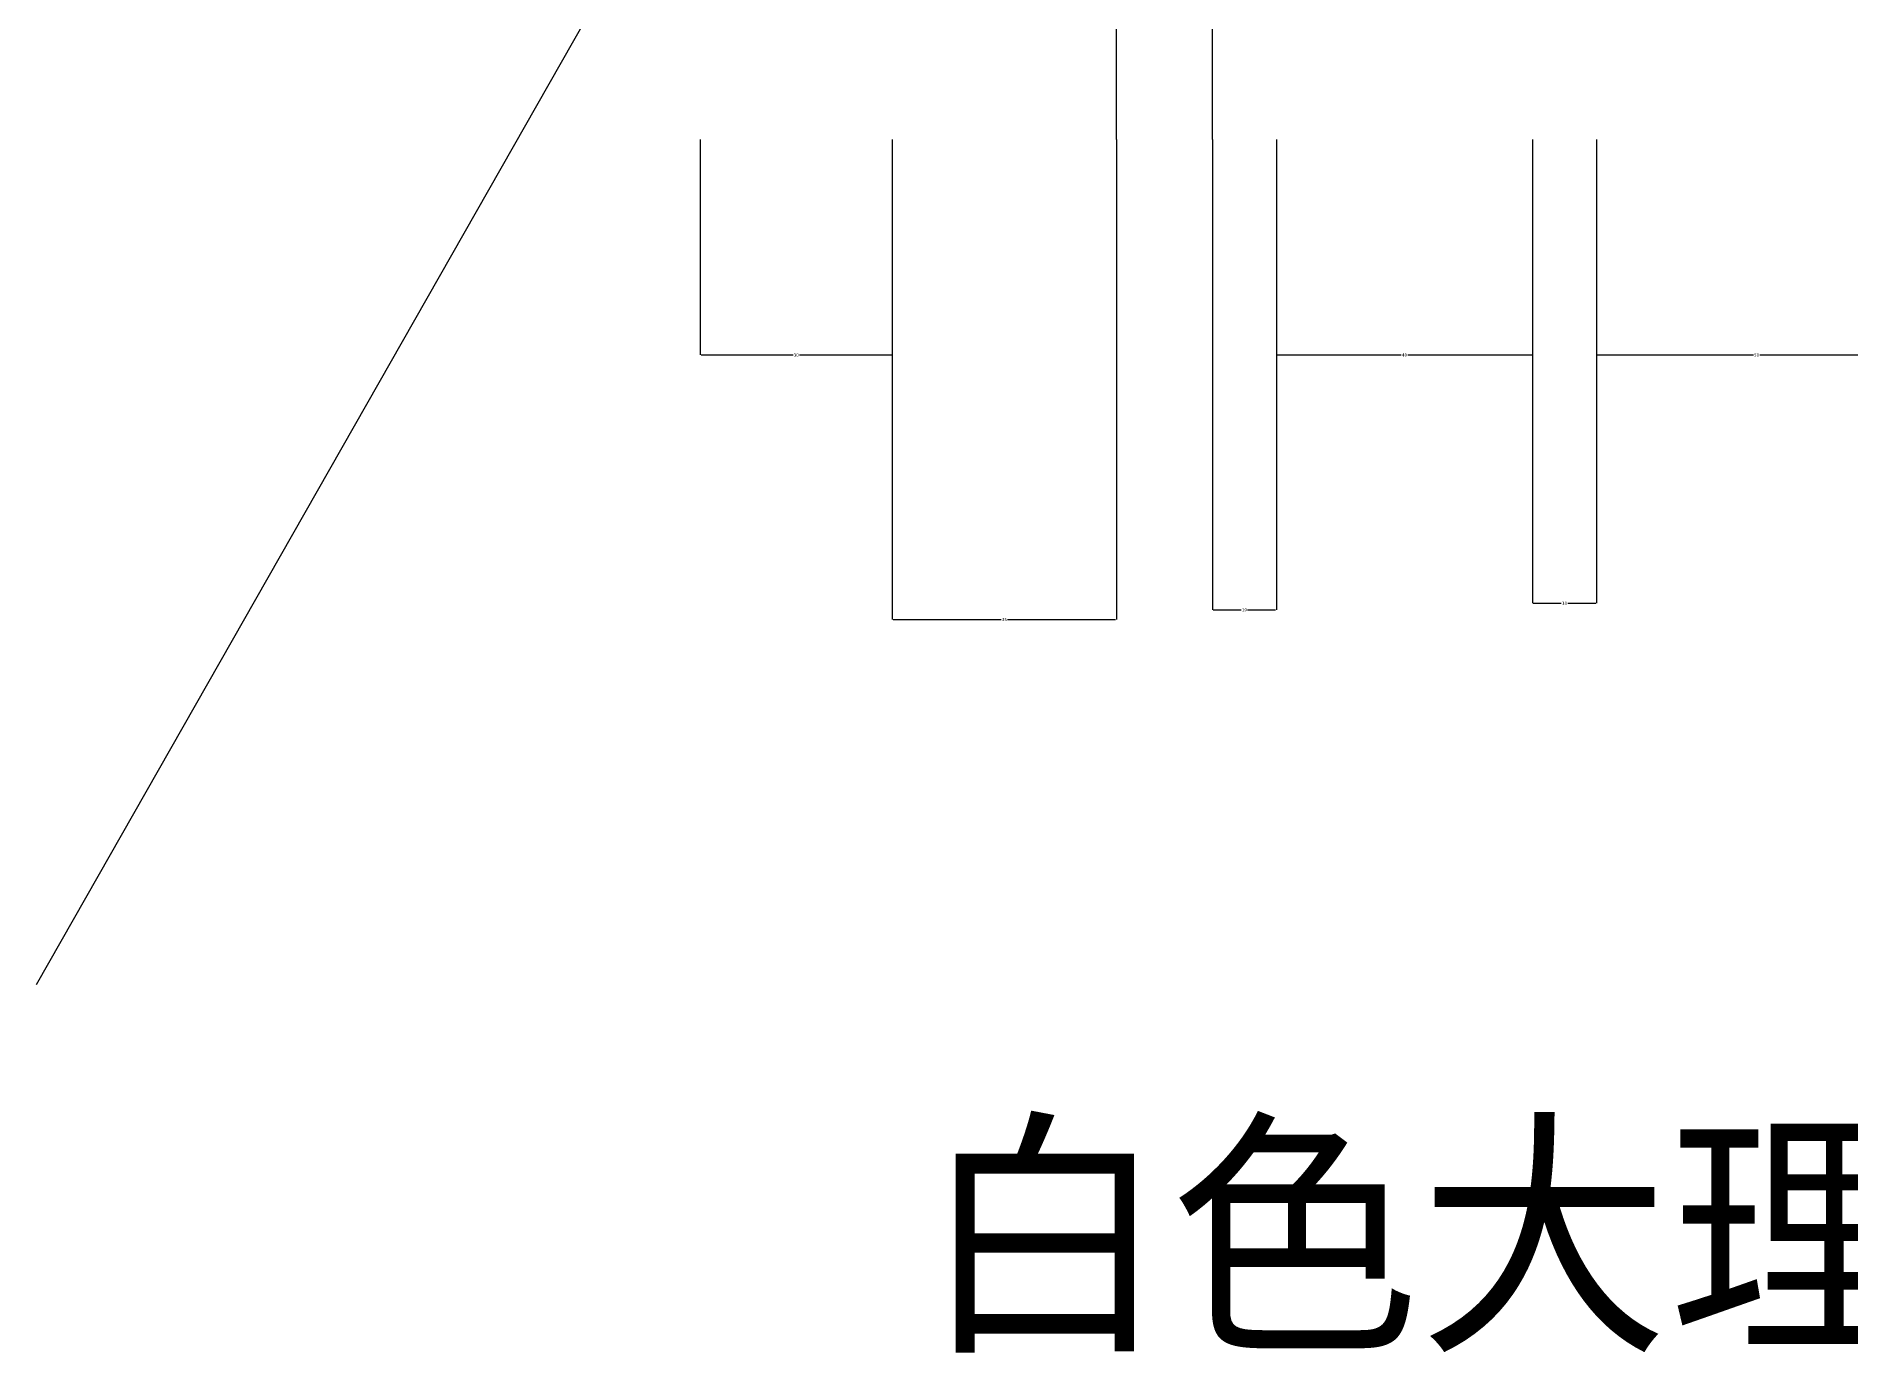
# Model space of a CAD drawing. Header units: metres. Extents: x 53 to 5323, y 88 to 7028.
# Drawn here: x 624 to 1191, y 176 to 587 of the extents above; entities that cross this region are included whole.
import ezdxf

# ---------------------------------------------------------------- set-up
doc = ezdxf.new("R2010")
doc.units = ezdxf.units.M
doc.layers.add('DIM', color=3, linetype='Continuous')
doc.layers.add('TEXT', color=3, linetype='Continuous')
doc.dimstyles.get("Standard").update_dxf_attribs({"dimtxt": 2.5, "dimasz": 2.5, "dimexe": 1.25, "dimexo": 0.625, "dimtad": 1, "dimcen": 2.5, "dimazin": 3, "dimtfac": 1, "dimtmove": 0, "dimatfit": 3})

# ---------------------------------------------------------------- blocks, each defined once
blk = doc.blocks.new('*D24')
for p, q in [((831.24, 554.86), (831.24, 487.58)), ((891.24, 554.86), (891.24, 487.58)), ((831.49, 487.58), (860.24, 487.58)), ((862.24, 487.58), (890.99, 487.58))]:
    blk.add_line(p, q)
at = {"layer": 'Defpoints'}
for p in [(831.24, 554.86), (891.24, 554.86), (831.24, 487.58)]:
    blk.add_point(p, dxfattribs=at)
at = {"layer": 'DIM', "insert": (861.24, 487.58), "char_height": 1, "attachment_point": 5}
blk.add_mtext('30', dxfattribs=at)
blk = doc.blocks.new('*D25')
for p, q in [((891.24, 554.86), (891.24, 404.95)), ((961.24, 554.86), (961.24, 404.95)), ((891.49, 404.95), (925.24, 404.95)), ((927.24, 404.95), (960.99, 404.95))]:
    blk.add_line(p, q)
at = {"layer": 'Defpoints'}
for p in [(891.24, 554.86), (961.24, 554.86), (891.24, 404.95)]:
    blk.add_point(p, dxfattribs=at)
at = {"layer": 'DIM', "insert": (926.24, 404.95), "char_height": 1, "attachment_point": 5}
blk.add_mtext('35', dxfattribs=at)
blk = doc.blocks.new('*D26')
for p, q in [((1011.24, 554.86), (1011.24, 487.58)), ((1091.24, 554.86), (1091.24, 487.58)), ((1011.49, 487.58), (1050.24, 487.58)), ((1052.24, 487.58), (1090.99, 487.58))]:
    blk.add_line(p, q)
at = {"layer": 'Defpoints'}
for p in [(1011.24, 554.86), (1091.24, 554.86), (1011.24, 487.58)]:
    blk.add_point(p, dxfattribs=at)
at = {"layer": 'DIM', "insert": (1051.24, 487.58), "char_height": 1, "attachment_point": 5}
blk.add_mtext('40', dxfattribs=at)
blk = doc.blocks.new('*D27')
for p, q in [((991.24, 554.86), (991.24, 408.01)), ((1011.24, 554.86), (1011.24, 408.01)), ((991.49, 408.01), (1000.24, 408.01)), ((1002.24, 408.01), (1010.99, 408.01))]:
    blk.add_line(p, q)
at = {"layer": 'Defpoints'}
for p in [(991.24, 554.86), (1011.24, 554.86), (991.24, 408.01)]:
    blk.add_point(p, dxfattribs=at)
at = {"layer": 'DIM', "insert": (1001.24, 408.01), "char_height": 1, "attachment_point": 5}
blk.add_mtext('10', dxfattribs=at)
blk = doc.blocks.new('*D29')
for p, q in [((1111.24, 554.86), (1111.24, 487.58)), ((1211.24, 554.86), (1211.24, 487.58)), ((1111.49, 487.58), (1160.24, 487.58)), ((1162.24, 487.58), (1210.99, 487.58))]:
    blk.add_line(p, q)
at = {"layer": 'Defpoints'}
for p in [(1111.24, 554.86), (1211.24, 554.86), (1111.24, 487.58)]:
    blk.add_point(p, dxfattribs=at)
at = {"layer": 'DIM', "insert": (1161.24, 487.58), "char_height": 1, "attachment_point": 5}
blk.add_mtext('50', dxfattribs=at)
blk = doc.blocks.new('*D30')
for p, q in [((1091.24, 554.86), (1091.24, 410.06)), ((1111.24, 554.86), (1111.24, 410.06)), ((1091.49, 410.06), (1100.24, 410.06)), ((1102.24, 410.06), (1110.99, 410.06))]:
    blk.add_line(p, q)
at = {"layer": 'Defpoints'}
for p in [(1091.24, 554.86), (1111.24, 554.86), (1091.24, 410.06)]:
    blk.add_point(p, dxfattribs=at)
at = {"layer": 'DIM', "insert": (1101.24, 410.06), "char_height": 1, "attachment_point": 5}
blk.add_mtext('10', dxfattribs=at)
blk = doc.blocks.new('*D31')
for p, q in [((961.24, 554.86), (961.24, 592.51)), ((961.49, 592.51), (975.24, 592.51)), ((977.24, 592.51), (990.99, 592.51)), ((991.24, 554.86), (991.24, 592.51))]:
    blk.add_line(p, q)
at = {"layer": 'Defpoints'}
for p in [(961.24, 592.51), (961.24, 554.86), (991.24, 554.86)]:
    blk.add_point(p, dxfattribs=at)
at = {"layer": 'DIM', "insert": (976.24, 592.51), "char_height": 1, "attachment_point": 5}
blk.add_mtext('15', dxfattribs=at)

msp = doc.modelspace()

# ---------------------------------------------------------------- texts
at = {"layer": 'TEXT'}
msp.add_text('白色大理石线条', height=60, dxfattribs=at).set_placement((899.85, 182.46))

# ---------------------------------------------------------------- dimensions: what is measured, and where the dimension line sits
at = {"layer": 'DIM'}
for base, p1, p2, text, picture, middle in [((961.24, 592.51), (961.24, 554.86), (991.24, 554.86), '15', '*D31', (976.24, 592.51)), ((831.24, 487.58), (831.24, 554.86), (891.24, 554.86), '30', '*D24', (861.24, 487.58)), ((891.24, 404.95), (891.24, 554.86), (961.24, 554.86), '35', '*D25', (926.24, 404.95)), ((991.24, 408.01), (991.24, 554.86), (1011.24, 554.86), '10', '*D27', (1001.24, 408.01)), ((1011.24, 487.58), (1011.24, 554.86), (1091.24, 554.86), '40', '*D26', (1051.24, 487.58)), ((1091.24, 410.06), (1091.24, 554.86), (1111.24, 554.86), '10', '*D30', (1101.24, 410.06)), ((1111.24, 487.58), (1111.24, 554.86), (1211.24, 554.86), '50', '*D29', (1161.24, 487.58))]:
    dim = msp.add_linear_dim(base=base, p1=p1, p2=p2, text=text, dimstyle='Standard', dxfattribs=at)
    dim.commit()
    dim.dimension.update_dxf_attribs({"geometry": picture, "text_midpoint": middle})

# ---------------------------------------------------------------- leaders
msp.add_leader([(1046.01, 1032.8), (623.82, 290.82)], dimstyle='Standard', dxfattribs=at)

doc.saveas('drawing.dxf')
